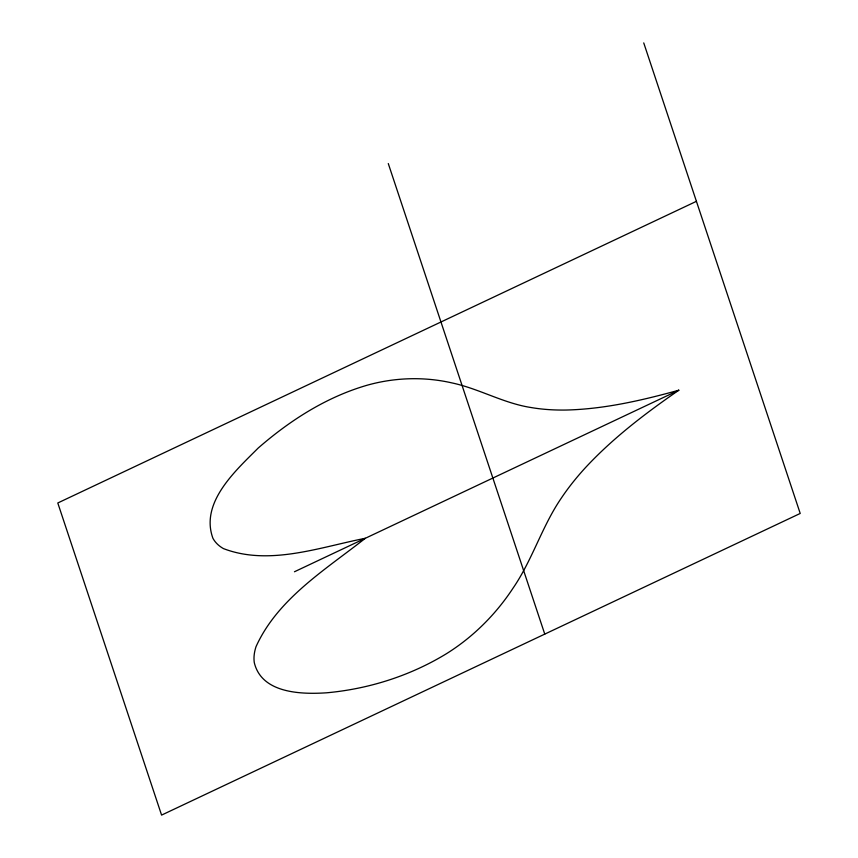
<?xml version="1.0" encoding="UTF-8"?>
<svg xmlns="http://www.w3.org/2000/svg" width="858" height="858" viewBox="0 0 858 858"><rect width="100%" height="100%" fill="white"/><g stroke="black" fill="none" stroke-linecap="round" stroke-linejoin="round"><path stroke-width="1.29" d="M678.828 390.218C645.602 413.213 613.159 437.837 585.574 467.524A228.571 119.434 -27.9 0 0 561.314 498.123C541.956 526.372 532.41 559.952 513.02 588.191C495.763 614.457 473.026 637.14 446.332 653.775C410.188 675.825 368.715 688.985 326.598 692.803C301.061 694.497 261.754 693.382 254.311 662.73A86.079 44.981 -27.9 0 1 256.049 646.6C277.702 598.734 325.482 569.658 365.315 538.298C319.626 547.254 269.24 566.119 223.455 548.605A86.079 44.981 -27.9 0 1 212.913 538.266C199.903 502.584 235.564 470.731 258.151 448.091C289.94 420.388 326.523 396.922 367.321 385.178C394.809 377.466 424.163 376.544 452.016 382.925C479.161 388.695 503.603 403.346 531.188 407.55A228.571 119.434 -27.9 0 0 566.452 410.027C604.654 409.062 642.138 400.332 678.828 390.218L294.455 571.76M696.417 201.33L57.786 502.981L161.583 815.1L800.214 513.449L643.736 42.9M388.277 163.556L544.766 634.116"/></g></svg>
